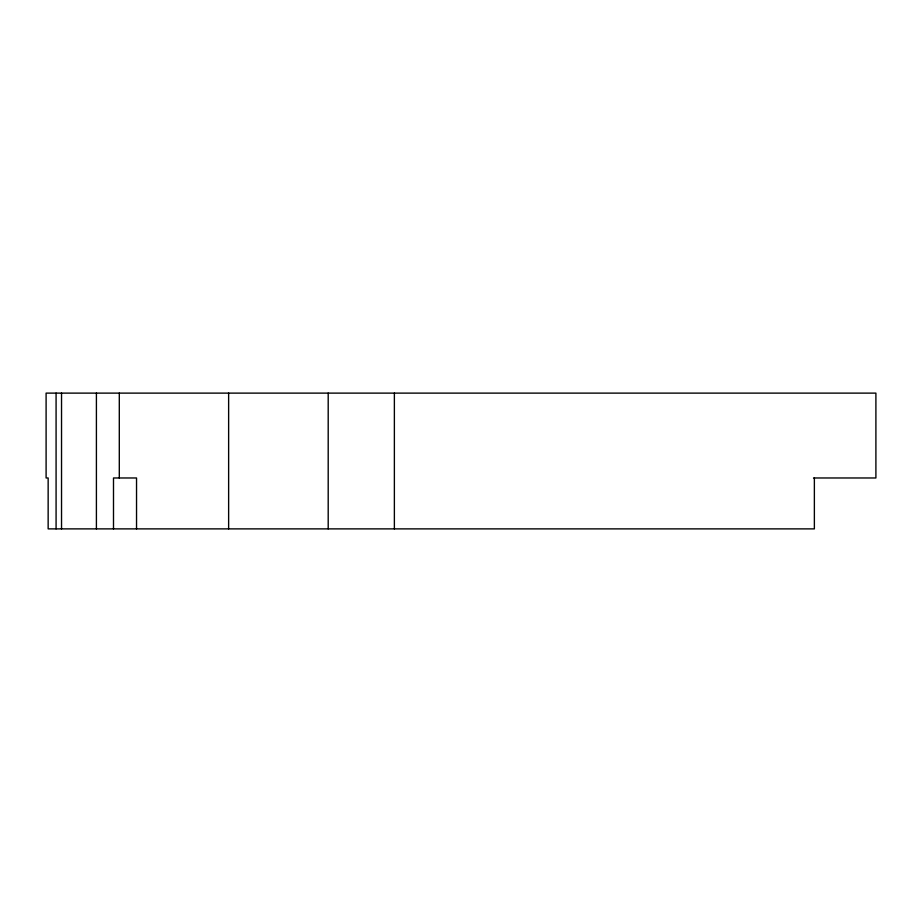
<?xml version="1.0" encoding="UTF-8"?>
<svg xmlns="http://www.w3.org/2000/svg" width="922" height="922" viewBox="0 0 922 922"><rect width="100%" height="100%" fill="white"/><g stroke="black" fill="none" stroke-linecap="round" stroke-linejoin="round"><path stroke-width="1.38" d="M813.515 477.976L875.9 477.976L875.9 393.118L46.1 393.118L46.1 477.976L48.151 477.976L48.151 528.882L814.368 528.882L814.368 477.976M394.374 393.118L394.374 528.882M328.197 393.118L328.197 528.882M228.633 393.118L228.633 528.882M136.537 528.882L136.537 477.976L113.498 477.976L113.498 528.882M119.295 393.118L119.295 477.976M96.407 393.118L96.407 528.882M61.532 393.118L61.532 528.882M56.081 393.118L56.081 528.882"/></g></svg>
